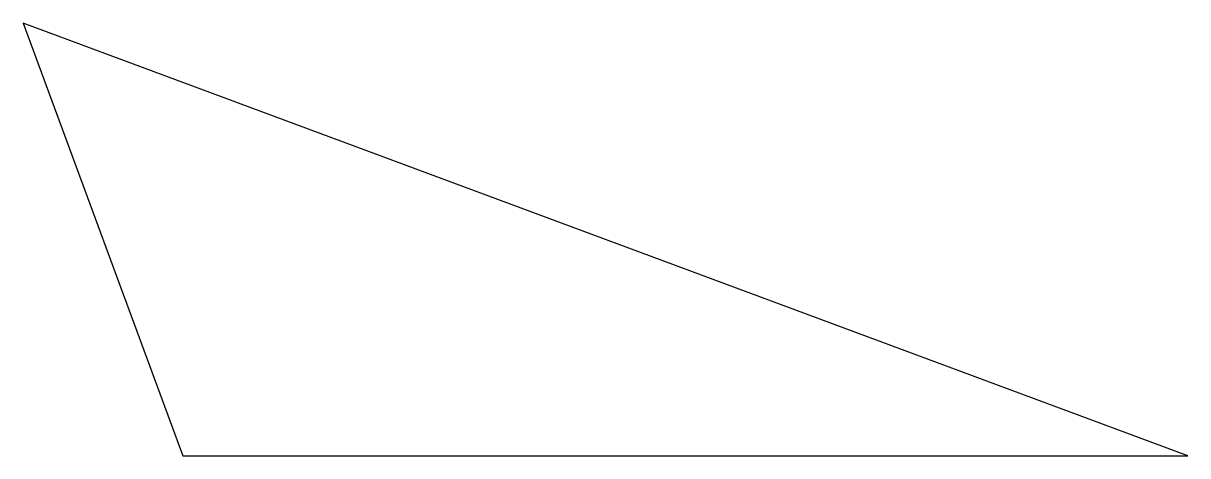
# Model space of a CAD drawing. Header units: millimetres. Extents: x -11.4 to 72, y 0 to 31.
import ezdxf

# ---------------------------------------------------------------- set-up
doc = ezdxf.new("R2010")
doc.units = ezdxf.units.MM

msp = doc.modelspace()

# ---------------------------------------------------------------- linework, layer by layer
msp.add_lwpolyline([(0, 0), (72, 0), (-11.444, 30.952)], close=True)

doc.saveas('drawing.dxf')
